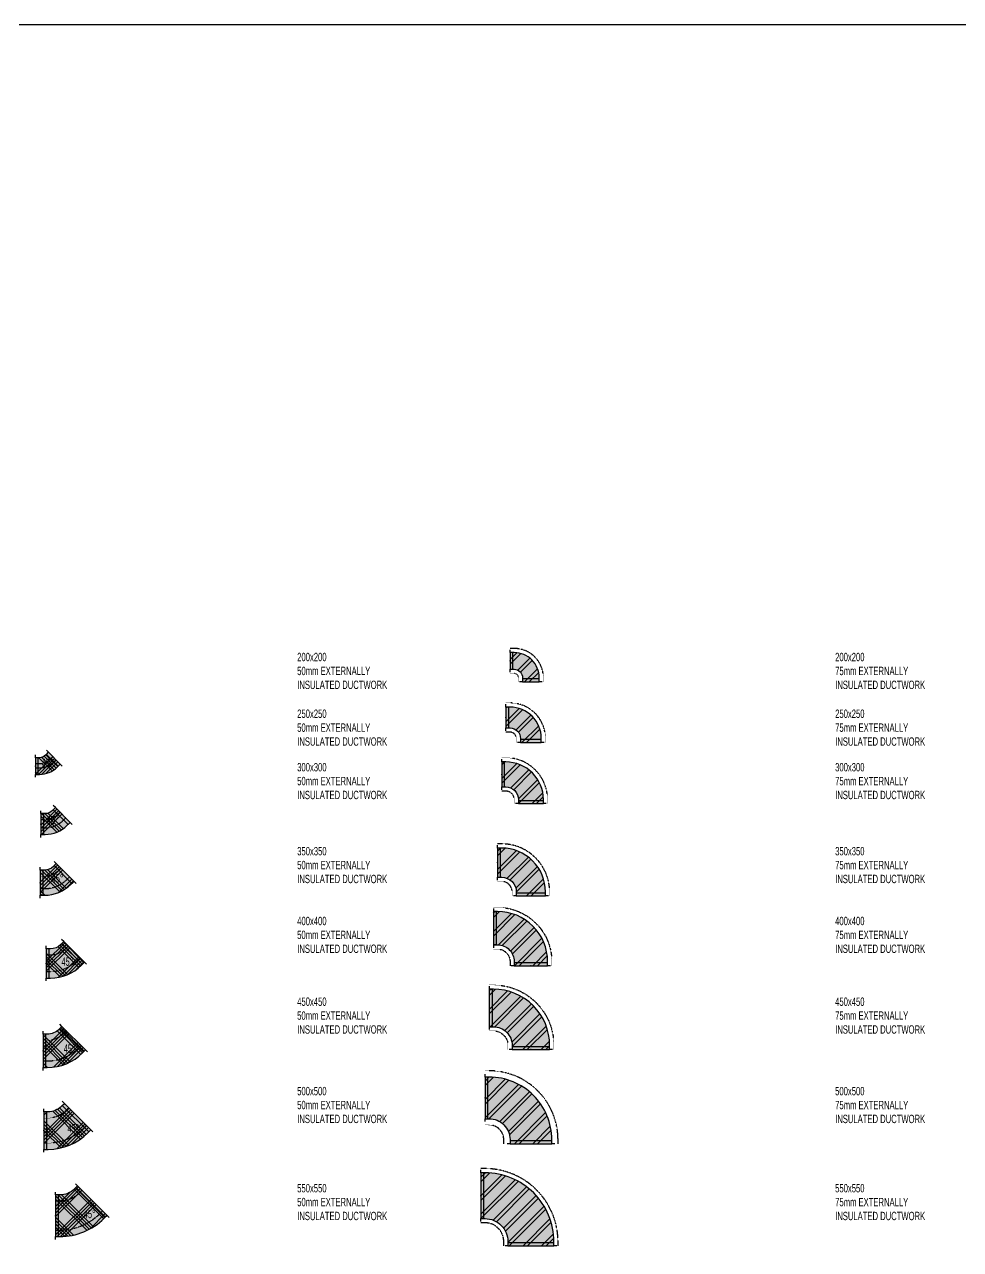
# Model space of a CAD drawing. Header units: millimetres. Extents: x 141 to 153906, y 19826 to 64501.
# Drawn here: x 122018 to 133236, y 49809 to 64501 of the extents above; entities that cross this region are included whole.
import ezdxf
from ezdxf.enums import TextEntityAlignment as Align

# ---------------------------------------------------------------- set-up
doc = ezdxf.new("R2010")
doc.units = ezdxf.units.MM
doc.linetypes.add('HID', pattern=[3.5, 2, -1.5])
doc.linetypes.add('Ins', pattern=[1, 0.5, -0.5])
for name, color, linetype in [('Hvacduct-Flange', 8, 'Continuous'), ('Hvacduct-sa', 160, 'Continuous'), ('Hvacduct-sa-Shading', 163, 'Continuous'), ('Hvacins', 118, 'Continuous'), ('HvacInsulation EX', 118, 'HID'), ('HvacInsulation IN', 118, 'Continuous'), ('Hvactext', 7, 'Continuous')]:
    doc.layers.add(name, color=color, linetype=linetype)
doc.styles.add('Arial Narrow_1', font='ARIALN.TTF', dxfattribs={"height": 250})
doc.styles.add('HVACS', font='ARIALN.TTF', dxfattribs={"width": 0.8})
pattern_1 = [(45, (23471, 61531.12), (-110.52623, 110.52623), []), (45, (23526.27, 61531.12), (-110.52623, 110.52623), [])]
pattern_2 = [(45, (76276.46, -89129.04), (-169.70563, 169.70563), []), (45, (76316.46, -89129.04), (-169.70563, 169.70563), []), (45, (76356.46, -89129.04), (-169.70563, 169.70563), []), (45, (76396.46, -89129.04), (-169.70563, 169.70563), []), (135, (76276.46, -89129.04), (-169.70563, -169.70563), []), (135, (76316.46, -89129.04), (-169.70563, -169.70563), []), (135, (76356.46, -89129.04), (-169.70563, -169.70563), []), (135, (76396.46, -89129.04), (-169.70563, -169.70563), [])]

msp = doc.modelspace()

# ---------------------------------------------------------------- hatches: boundary and pattern name
at = {"layer": 'Hvacduct-sa-Shading'}
for points in [[(127886.8, 56967.4), (127836.8, 56967.4), (127836.8, 56767.4), (127886.8, 56767.4, -0.4142136), (127986.8, 56667.4), (127986.8, 56617.4), (128186.8, 56617.4), (128186.8, 56667.4, 0.4142136)], [(127836.8, 56314.1), (127786.8, 56314.1), (127786.8, 56064.1), (127836.8, 56064.1, -0.4142136), (127961.8, 55939.1), (127961.8, 55889.1), (128211.8, 55889.1), (128211.8, 55939.1, 0.4142136)], [(122198.1, 55707.4), (122148.1, 55707.4), (122148.1, 55507.4), (122198.1, 55507.4, 0.1989124), (122410.2, 55595.3), (122445.5, 55630.7), (122304.1, 55772.1), (122268.8, 55736.7, -0.1989124)], [(127786.8, 55656.3), (127736.8, 55656.3), (127736.8, 55356.3), (127786.8, 55356.3, -0.4142136), (127936.8, 55206.3), (127936.8, 55156.3), (128236.8, 55156.3), (128236.8, 55206.3, 0.4142136)], [(122263.7, 55036.6), (122213.7, 55036.6), (122213.7, 54786.6), (122263.7, 54786.6, 0.1989124), (122528.9, 54896.4), (122564.3, 54931.8), (122387.5, 55108.6), (122352.1, 55073.2, -0.1989124)], [(127736.8, 54623.8), (127686.8, 54623.8), (127686.8, 54273.8), (127736.8, 54273.8, -0.4142136), (127911.8, 54098.8), (127911.8, 54048.8), (128261.8, 54048.8), (128261.8, 54098.8, 0.4142136)], [(122257.2, 54358.2), (122207.2, 54358.2), (122207.2, 54058.2), (122257.2, 54058.2, 0.1989124), (122575.4, 54190), (122610.7, 54225.3), (122398.6, 54437.4), (122363.2, 54402.1, -0.1989124)], [(127886.8, 53262.8), (127886.8, 53212.8), (128286.8, 53212.8), (128286.8, 53262.8, 0.4142136), (127686.8, 53862.8), (127636.8, 53862.8), (127636.8, 53462.8), (127686.8, 53462.8, -0.4142136)], [(122328.2, 53414.9), (122278.2, 53414.9), (122278.2, 53064.9), (122328.2, 53064.9, 0.1989124), (122699.5, 53218.7), (122734.8, 53254.1), (122487.3, 53501.5), (122452, 53466.2, -0.1989124)], [(127861.8, 52256.7), (127861.8, 52206.7), (128311.8, 52206.7), (128311.8, 52256.7, 0.4142136), (127636.8, 52931.7), (127586.8, 52931.7), (127586.8, 52481.7), (127636.8, 52481.7, -0.4142136)], [(122290, 52391.5), (122240, 52391.5), (122240, 51991.5), (122290, 51991.5, 0.1989124), (122714.3, 52167.3), (122749.6, 52202.6), (122466.8, 52485.5), (122431.4, 52450.1, -0.1989124)], [(127586.8, 51877.4), (127536.8, 51877.4), (127536.8, 51377.4), (127586.8, 51377.4, -0.4142136), (127836.8, 51127.4), (127836.8, 51077.4), (128336.8, 51077.4), (128336.8, 51127.4, 0.4142136)], [(122300.5, 51460.4), (122250.5, 51460.4), (122250.5, 51010.4), (122300.5, 51010.4, 0.1989124), (122777.8, 51208.1), (122813.2, 51243.5), (122495, 51561.7), (122459.6, 51526.3, -0.1989124)], [(127536.8, 50729.2), (127486.8, 50729.2), (127486.8, 50179.2), (127536.8, 50179.2, -0.4142136), (127811.8, 49904.2), (127811.8, 49854.2), (128361.8, 49854.2), (128361.8, 49904.2, 0.4142136)], [(122441.1, 50463.8), (122391.1, 50463.8), (122391.1, 49963.8), (122441.1, 49963.8, 0.1989124), (122971.5, 50183.5), (123006.8, 50218.9), (122653.3, 50572.4), (122617.9, 50537.1, -0.1989124)]]:
    msp.add_hatch(color=256, dxfattribs=at).paths.add_polyline_path(points)
at = {"layer": 'HvacInsulation EX'}
h = msp.add_hatch(dxfattribs=at)
h.set_pattern_fill('BRICK_EXISTING', color=256, scale=15.384615, style=0)
h.set_pattern_definition([(45, (44290, 64853.27), (-110.52623, 110.52623), []), (45, (44345.26, 64853.27), (-110.52623, 110.52623), [])])
h.paths.add_polyline_path([(127886.8, 56967.4), (127836.8, 56967.4), (127836.8, 56767.4), (127886.8, 56767.4, -0.4142136), (127986.8, 56667.4), (127986.8, 56617.4), (128186.8, 56617.4), (128186.8, 56667.4, 0.4142136)])
h = msp.add_hatch(dxfattribs=at)
h.set_pattern_fill('BRICK_EXISTING', color=256, scale=15.384615, style=0)
h.set_pattern_definition([(45, (44154.17, 64684.07), (-110.52623, 110.52623), []), (45, (44209.43, 64684.07), (-110.52623, 110.52623), [])])
h.paths.add_polyline_path([(127836.8, 56314.1), (127786.8, 56314.1), (127786.8, 56064.1), (127836.8, 56064.1, -0.4142136), (127961.8, 55939.1), (127961.8, 55889.1), (128211.8, 55889.1), (128211.8, 55939.1, 0.4142136)])
h = msp.add_hatch(dxfattribs=at)
h.set_pattern_fill('BRICK_EXISTING', color=256, scale=15.384615, style=0)
h.set_pattern_definition([(45, (44070.93, 64853.27), (-110.52623, 110.52623), []), (45, (44126.2, 64853.27), (-110.52623, 110.52623), [])])
h.paths.add_polyline_path([(127786.8, 55656.3), (127736.8, 55656.3), (127736.8, 55356.3), (127786.8, 55356.3, -0.4142136), (127936.8, 55206.3), (127936.8, 55156.3), (128236.8, 55156.3), (128236.8, 55206.3, 0.4142136)])
h = msp.add_hatch(dxfattribs=at)
h.set_pattern_fill('BRICK_EXISTING', color=256, scale=15.384615, style=0)
h.set_pattern_definition([(45, (43836.63, 64684.07), (-110.52623, 110.52623), []), (45, (43891.9, 64684.07), (-110.52623, 110.52623), [])])
h.paths.add_polyline_path([(127736.8, 54623.8), (127686.8, 54623.8), (127686.8, 54273.8), (127736.8, 54273.8, -0.4142136), (127911.8, 54098.8), (127911.8, 54048.8), (128261.8, 54048.8), (128261.8, 54098.8, 0.4142136)])
h = msp.add_hatch(dxfattribs=at)
h.set_pattern_fill('BRICK_EXISTING', color=256, scale=15.384615, style=0)
h.set_pattern_definition(pattern_1)
h.paths.add_polyline_path([(127886.8, 53262.8), (127886.8, 53212.8), (128286.8, 53212.8), (128286.8, 53262.8, 0.4142136), (127686.8, 53862.8), (127636.8, 53862.8), (127636.8, 53462.8), (127686.8, 53462.8, -0.4142136)])
h = msp.add_hatch(dxfattribs=at)
h.set_pattern_fill('BRICK_EXISTING', color=256, scale=15.384615, style=0)
h.set_pattern_definition(pattern_1)
h.paths.add_polyline_path([(127861.8, 52256.7), (127861.8, 52206.7), (128311.8, 52206.7), (128311.8, 52256.7, 0.4142136), (127636.8, 52931.7), (127586.8, 52931.7), (127586.8, 52481.7), (127636.8, 52481.7, -0.4142136)])
h = msp.add_hatch(dxfattribs=at)
h.set_pattern_fill('BRICK_EXISTING', color=256, scale=15.384615, style=0)
h.set_pattern_definition([(45, (43452.26, 61029.5), (-110.52623, 110.52623), []), (45, (43507.53, 61029.5), (-110.52623, 110.52623), [])])
h.paths.add_polyline_path([(127586.8, 51877.4), (127536.8, 51877.4), (127536.8, 51377.4), (127586.8, 51377.4, -0.4142136), (127836.8, 51127.4), (127836.8, 51077.4), (128336.8, 51077.4), (128336.8, 51127.4, 0.4142136)])
h = msp.add_hatch(dxfattribs=at)
h.set_pattern_fill('BRICK_EXISTING', color=256, scale=15.384615, style=0)
h.set_pattern_definition([(45, (43296.86, 64853.27), (-110.52623, 110.52623), []), (45, (43352.13, 64853.27), (-110.52623, 110.52623), [])])
h.paths.add_polyline_path([(127536.8, 50729.2), (127486.8, 50729.2), (127486.8, 50179.2), (127536.8, 50179.2, -0.4142136), (127811.8, 49904.2), (127811.8, 49854.2), (128361.8, 49854.2), (128361.8, 49904.2, 0.4142136)])
at = {"layer": 'HvacInsulation IN'}
h = msp.add_hatch(dxfattribs=at)
h.set_pattern_fill('INS100I', color=256, scale=40, style=0)
h.set_pattern_definition(pattern_2)
h.paths.add_polyline_path([(122198.1, 55707.4), (122148.1, 55707.4), (122148.1, 55507.4), (122198.1, 55507.4, 0.1989124), (122410.2, 55595.3), (122445.5, 55630.7), (122304.1, 55772.1), (122268.8, 55736.7, -0.1989124)])
h = msp.add_hatch(dxfattribs=at)
h.set_pattern_fill('INS100I', color=256, scale=40, style=0)
h.set_pattern_definition(pattern_2)
h.paths.add_polyline_path([(122263.7, 55036.6), (122213.7, 55036.6), (122213.7, 54786.6), (122263.7, 54786.6, 0.1989124), (122528.9, 54896.4), (122564.3, 54931.8), (122387.5, 55108.6), (122352.1, 55073.2, -0.1989124)])
h = msp.add_hatch(dxfattribs=at)
h.set_pattern_fill('INS100I', color=256, scale=40, style=0)
h.set_pattern_definition(pattern_2)
h.paths.add_polyline_path([(122257.2, 54358.2), (122207.2, 54358.2), (122207.2, 54058.2), (122257.2, 54058.2, 0.1989124), (122575.4, 54190), (122610.7, 54225.3), (122398.6, 54437.4), (122363.2, 54402.1, -0.1989124)])
h = msp.add_hatch(dxfattribs=at)
h.set_pattern_fill('INS100I', color=256, scale=40, style=0)
h.set_pattern_definition(pattern_2)
h.paths.add_polyline_path([(122328.2, 53414.9), (122278.2, 53414.9), (122278.2, 53064.9), (122328.2, 53064.9, 0.1989124), (122699.5, 53218.7), (122734.8, 53254.1), (122487.3, 53501.5), (122452, 53466.2, -0.1989124)])
h = msp.add_hatch(dxfattribs=at)
h.set_pattern_fill('INS100I', color=256, scale=40, style=0)
h.set_pattern_definition(pattern_2)
h.paths.add_polyline_path([(122290, 52391.5), (122240, 52391.5), (122240, 51991.5), (122290, 51991.5, 0.1989124), (122714.3, 52167.3), (122749.6, 52202.6), (122466.8, 52485.5), (122431.4, 52450.1, -0.1989124)])
h = msp.add_hatch(dxfattribs=at)
h.set_pattern_fill('INS100I', color=256, scale=40, style=0)
h.set_pattern_definition(pattern_2)
h.paths.add_polyline_path([(122300.5, 51460.4), (122250.5, 51460.4), (122250.5, 51010.4), (122300.5, 51010.4, 0.1989124), (122777.8, 51208.1), (122813.2, 51243.5), (122495, 51561.7), (122459.6, 51526.3, -0.1989124)])
h = msp.add_hatch(dxfattribs=at)
h.set_pattern_fill('INS100I', color=256, scale=40, style=0)
h.set_pattern_definition(pattern_2)
h.paths.add_polyline_path([(122441.1, 50463.8), (122391.1, 50463.8), (122391.1, 49963.8), (122441.1, 49963.8, 0.1989124), (122971.5, 50183.5), (123006.8, 50218.9), (122653.3, 50572.4), (122617.9, 50537.1, -0.1989124)])

# ---------------------------------------------------------------- linework, layer by layer
msp.add_lwpolyline([(92147.1, 64500.7), (153906.1, 64500.7), (153906.1, 19825.7), (92147.1, 19825.7)], close=True)
for p in [(122148.1, 55607.4), (122213.7, 54911.6), (122207.2, 54208.2), (122278.2, 53239.9), (122240, 52191.5), (122250.5, 51235.4), (122391.1, 50213.8)]:
    msp.add_point(p)
at = {"layer": 'Hvacduct-Flange', "elevation": 100.5, "flags": 128}
for points in [[(127836.8, 56732.4), (127836.8, 56767.4), (127871.8, 56767.4), (127871.8, 56967.4), (127836.8, 56967.4), (127836.8, 57002.4)], [(128221.8, 56617.4), (128186.8, 56617.4), (128186.8, 56652.4), (127986.8, 56652.4), (127986.8, 56617.4), (127951.8, 56617.4)], [(127786.8, 56029.1), (127786.8, 56064.1), (127821.8, 56064.1), (127821.8, 56314.1), (127786.8, 56314.1), (127786.8, 56349.1)], [(128246.8, 55889.1), (128211.8, 55889.1), (128211.8, 55924.1), (127961.8, 55924.1), (127961.8, 55889.1), (127926.8, 55889.1)], [(127736.8, 55321.3), (127736.8, 55356.3), (127771.8, 55356.3), (127771.8, 55656.3), (127736.8, 55656.3), (127736.8, 55691.3)], [(128271.8, 55156.3), (128236.8, 55156.3), (128236.8, 55191.3), (127936.8, 55191.3), (127936.8, 55156.3), (127901.8, 55156.3)], [(127686.8, 54238.8), (127686.8, 54273.8), (127721.8, 54273.8), (127721.8, 54623.8), (127686.8, 54623.8), (127686.8, 54658.8)], [(128296.8, 54048.8), (128261.8, 54048.8), (128261.8, 54083.8), (127911.8, 54083.8), (127911.8, 54048.8), (127876.8, 54048.8)], [(127636.8, 53897.8), (127636.8, 53862.8), (127671.8, 53862.8), (127671.8, 53462.8), (127636.8, 53462.8), (127636.8, 53427.8)], [(128321.8, 53212.8), (128286.8, 53212.8), (128286.8, 53247.8), (127886.8, 53247.8), (127886.8, 53212.8), (127851.8, 53212.8)], [(127586.8, 52966.7), (127586.8, 52931.7), (127621.8, 52931.7), (127621.8, 52481.7), (127586.8, 52481.7), (127586.8, 52446.7)], [(128346.8, 52206.7), (128311.8, 52206.7), (128311.8, 52241.7), (127861.8, 52241.7), (127861.8, 52206.7), (127826.8, 52206.7)], [(127536.8, 51342.4), (127536.8, 51377.4), (127571.8, 51377.4), (127571.8, 51877.4), (127536.8, 51877.4), (127536.8, 51912.4)], [(128371.8, 51077.4), (128336.8, 51077.4), (128336.8, 51112.4), (127836.8, 51112.4), (127836.8, 51077.4), (127801.8, 51077.4)], [(127486.8, 50144.2), (127486.8, 50179.2), (127521.8, 50179.2), (127521.8, 50729.2), (127486.8, 50729.2), (127486.8, 50764.2)], [(128396.8, 49854.2), (128361.8, 49854.2), (128361.8, 49889.2), (127811.8, 49889.2), (127811.8, 49854.2), (127776.8, 49854.2)]]:
    msp.add_lwpolyline(points, dxfattribs=at)
at = {"layer": 'Hvacduct-Flange'}
for p in [(127836.8, 56867.4, 100.5), (127786.8, 56189.1, 100.5), (127736.8, 55506.3, 100.5), (127686.8, 54448.8, 100.5), (128086.8, 53212.8, 100.5), (128086.8, 52206.7, 100.5), (127536.8, 51627.4, 100.5), (127486.8, 50454.2, 100.5)]:
    msp.add_point(p, dxfattribs=at)
at = {"layer": 'Hvacduct-sa', "elevation": 100.5, "flags": 128}
for points in [[(127886.8, 56967.4), (127836.8, 56967.4), (127836.8, 56767.4), (127886.8, 56767.4, -0.4142136), (127986.8, 56667.4), (127986.8, 56617.4), (128186.8, 56617.4), (128186.8, 56667.4, 0.4142136), (127886.8, 56967.4)], [(127836.8, 56314.1), (127786.8, 56314.1), (127786.8, 56064.1), (127836.8, 56064.1, -0.4142136), (127961.8, 55939.1), (127961.8, 55889.1), (128211.8, 55889.1), (128211.8, 55939.1, 0.4142136), (127836.8, 56314.1)], [(127786.8, 55656.3), (127736.8, 55656.3), (127736.8, 55356.3), (127786.8, 55356.3, -0.4142136), (127936.8, 55206.3), (127936.8, 55156.3), (128236.8, 55156.3), (128236.8, 55206.3, 0.4142136), (127786.8, 55656.3)], [(127736.8, 54623.8), (127686.8, 54623.8), (127686.8, 54273.8), (127736.8, 54273.8, -0.4142136), (127911.8, 54098.8), (127911.8, 54048.8), (128261.8, 54048.8), (128261.8, 54098.8, 0.4142136), (127736.8, 54623.8)], [(127886.8, 53262.8), (127886.8, 53212.8), (128286.8, 53212.8), (128286.8, 53262.8, 0.4142136), (127686.8, 53862.8), (127636.8, 53862.8), (127636.8, 53462.8), (127686.8, 53462.8, -0.4142136), (127886.8, 53262.8)], [(127861.8, 52256.7), (127861.8, 52206.7), (128311.8, 52206.7), (128311.8, 52256.7, 0.4142136), (127636.8, 52931.7), (127586.8, 52931.7), (127586.8, 52481.7), (127636.8, 52481.7, -0.4142136), (127861.8, 52256.7)], [(127586.8, 51877.4), (127536.8, 51877.4), (127536.8, 51377.4), (127586.8, 51377.4, -0.4142136), (127836.8, 51127.4), (127836.8, 51077.4), (128336.8, 51077.4), (128336.8, 51127.4, 0.4142136), (127586.8, 51877.4)], [(127536.8, 50729.2), (127486.8, 50729.2), (127486.8, 50179.2), (127536.8, 50179.2, -0.4142136), (127811.8, 49904.2), (127811.8, 49854.2), (128361.8, 49854.2), (128361.8, 49904.2, 0.4142136), (127536.8, 50729.2)]]:
    msp.add_lwpolyline(points, format="xyb", close=True, dxfattribs=at)
at = {"layer": 'Hvacduct-sa', "flags": 128}
for points in [[(122198.1, 55707.4), (122148.1, 55707.4), (122148.1, 55507.4), (122198.1, 55507.4, 0.1989124), (122410.2, 55595.3), (122445.5, 55630.7), (122304.1, 55772.1), (122268.8, 55736.7, -0.1989124), (122198.1, 55707.4)], [(122263.7, 55036.6), (122213.7, 55036.6), (122213.7, 54786.6), (122263.7, 54786.6, 0.1989124), (122528.9, 54896.4), (122564.3, 54931.8), (122387.5, 55108.6), (122352.1, 55073.2, -0.1989124), (122263.7, 55036.6)], [(122257.2, 54358.2), (122207.2, 54358.2), (122207.2, 54058.2), (122257.2, 54058.2, 0.1989124), (122575.4, 54190), (122610.7, 54225.3), (122398.6, 54437.4), (122363.2, 54402.1, -0.1989124), (122257.2, 54358.2)], [(122328.2, 53414.9), (122278.2, 53414.9), (122278.2, 53064.9), (122328.2, 53064.9, 0.1989124), (122699.5, 53218.7), (122734.8, 53254.1), (122487.3, 53501.5), (122452, 53466.2, -0.1989124), (122328.2, 53414.9)], [(122290, 52391.5), (122240, 52391.5), (122240, 51991.5), (122290, 51991.5, 0.1989124), (122714.3, 52167.3), (122749.6, 52202.6), (122466.8, 52485.5), (122431.4, 52450.1, -0.1989124), (122290, 52391.5)], [(122300.5, 51460.4), (122250.5, 51460.4), (122250.5, 51010.4), (122300.5, 51010.4, 0.1989124), (122777.8, 51208.1), (122813.2, 51243.5), (122495, 51561.7), (122459.6, 51526.3, -0.1989124), (122300.5, 51460.4)], [(122441.1, 50463.8), (122391.1, 50463.8), (122391.1, 49963.8), (122441.1, 49963.8, 0.1989124), (122971.5, 50183.5), (123006.8, 50218.9), (122653.3, 50572.4), (122617.9, 50537.1, -0.1989124), (122441.1, 50463.8)]]:
    msp.add_lwpolyline(points, format="xyb", close=True, dxfattribs=at)
for points in [[(122148.1, 55472.4), (122148.1, 55507.4), (122183.1, 55507.4), (122183.1, 55707.4), (122148.1, 55707.4), (122148.1, 55742.4)], [(122470.3, 55605.9), (122445.5, 55630.7), (122420.8, 55605.9), (122279.4, 55747.3), (122304.1, 55772.1), (122279.4, 55796.8)], [(122589, 54907), (122564.3, 54931.8), (122539.5, 54907), (122362.7, 55083.8), (122387.5, 55108.6), (122362.7, 55133.3)], [(122213.7, 54751.6), (122213.7, 54786.6), (122248.7, 54786.6), (122248.7, 55036.6), (122213.7, 55036.6), (122213.7, 55071.6)], [(122207.2, 54023.2), (122207.2, 54058.2), (122242.2, 54058.2), (122242.2, 54358.2), (122207.2, 54358.2), (122207.2, 54393.2)], [(122635.5, 54200.6), (122610.7, 54225.3), (122586, 54200.6), (122373.8, 54412.7), (122398.6, 54437.4), (122373.8, 54462.2)], [(122759.6, 53229.3), (122734.8, 53254.1), (122710.1, 53229.3), (122462.6, 53476.8), (122487.3, 53501.5), (122462.6, 53526.3)], [(122278.2, 53029.9), (122278.2, 53064.9), (122313.2, 53064.9), (122313.2, 53414.9), (122278.2, 53414.9), (122278.2, 53449.9)], [(122774.4, 52177.9), (122749.6, 52202.6), (122724.9, 52177.9), (122442, 52460.7), (122466.8, 52485.5), (122442, 52510.2)], [(122240, 51956.5), (122240, 51991.5), (122275, 51991.5), (122275, 52391.5), (122240, 52391.5), (122240, 52426.5)], [(122837.9, 51218.7), (122813.2, 51243.5), (122788.4, 51218.7), (122470.2, 51536.9), (122495, 51561.7), (122470.2, 51586.4)], [(122250.5, 50975.4), (122250.5, 51010.4), (122285.5, 51010.4), (122285.5, 51460.4), (122250.5, 51460.4), (122250.5, 51495.4)], [(123031.6, 50194.1), (123006.8, 50218.9), (122982.1, 50194.1), (122628.5, 50547.7), (122653.3, 50572.4), (122628.5, 50597.2)], [(122391.1, 49928.8), (122391.1, 49963.8), (122426.1, 49963.8), (122426.1, 50463.8), (122391.1, 50463.8), (122391.1, 50498.8)]]:
    msp.add_lwpolyline(points, dxfattribs=at)
at = {"layer": 'Hvacins', "linetype": 'Ins', "elevation": 100.5, "flags": 128}
for points in [[(128236.8, 56617.4), (128236.8, 56667.4, 0.4142136), (127886.8, 57017.4), (127836.8, 57017.4)], [(127936.8, 56617.4), (127936.8, 56667.4, 0.4142136), (127886.8, 56717.4), (127836.8, 56717.4)], [(128261.8, 55889.1), (128261.8, 55939.1, 0.4142136), (127836.8, 56364.1), (127786.8, 56364.1)], [(127911.8, 55889.1), (127911.8, 55939.1, 0.4142136), (127836.8, 56014.1), (127786.8, 56014.1)], [(128286.8, 55156.3), (128286.8, 55206.3, 0.4142136), (127786.8, 55706.3), (127736.8, 55706.3)], [(127886.8, 55156.3), (127886.8, 55206.3, 0.4142136), (127786.8, 55306.3), (127736.8, 55306.3)], [(128311.8, 54048.8), (128311.8, 54098.8, 0.4142136), (127736.8, 54673.8), (127686.8, 54673.8)], [(127861.8, 54048.8), (127861.8, 54098.8, 0.4142136), (127736.8, 54223.8), (127686.8, 54223.8)], [(127636.8, 53912.8), (127686.8, 53912.8, -0.4142136), (128336.8, 53262.8), (128336.8, 53212.8)], [(127636.8, 53412.8), (127686.8, 53412.8, -0.4142136), (127836.8, 53262.8), (127836.8, 53212.8)], [(127586.8, 52981.7), (127636.8, 52981.7, -0.4142136), (128361.8, 52256.7), (128361.8, 52206.7)], [(127586.8, 52431.7), (127636.8, 52431.7, -0.4142136), (127811.8, 52256.7), (127811.8, 52206.7)], [(128411.8, 51077.4), (128411.8, 51127.4, 0.4142136), (127586.8, 51952.4), (127536.8, 51952.4)], [(127761.8, 51077.4), (127761.8, 51127.4, 0.4142136), (127586.8, 51302.4), (127536.8, 51302.4)], [(128411.8, 49854.2), (128411.8, 49904.2, 0.4142136), (127536.8, 50779.2), (127486.8, 50779.2)], [(127761.8, 49854.2), (127761.8, 49904.2, 0.4142136), (127536.8, 50129.2), (127486.8, 50129.2)]]:
    msp.add_lwpolyline(points, format="xyb", dxfattribs=at)
at = {"layer": 'Hvacins', "linetype": 'Ins', "flags": 128}
for points in [[(122357.2, 55719), (122321.8, 55683.7, -0.1989124), (122198.1, 55632.4), (122148.1, 55632.4)], [(122392.5, 55683.7), (122357.2, 55648.3, -0.1989124), (122198.1, 55582.4), (122148.1, 55582.4)], [(122440.5, 55055.5), (122405.2, 55020.2, -0.1989124), (122263.7, 54961.6), (122213.7, 54961.6)], [(122511.2, 54984.8), (122475.9, 54949.5, -0.1989124), (122263.7, 54861.6), (122213.7, 54861.6)], [(122451.6, 54384.4), (122416.3, 54349.1, -0.1989124), (122257.2, 54283.2), (122207.2, 54283.2)], [(122557.7, 54278.3), (122522.3, 54243, -0.1989124), (122257.2, 54133.2), (122207.2, 54133.2)], [(122540.4, 53448.5), (122505, 53413.2, -0.1989124), (122328.2, 53339.9), (122278.2, 53339.9)], [(122681.8, 53307.1), (122646.4, 53271.7, -0.1989124), (122328.2, 53139.9), (122278.2, 53139.9)], [(122519.8, 52432.4), (122484.5, 52397.1, -0.1989124), (122290, 52316.5), (122240, 52316.5)], [(122696.6, 52255.7), (122661.2, 52220.3, -0.1989124), (122290, 52066.5), (122240, 52066.5)], [(122548, 51508.6), (122512.6, 51473.3, -0.1989124), (122300.5, 51385.4), (122250.5, 51385.4)], [(122760.1, 51296.5), (122724.8, 51261.1, -0.1989124), (122300.5, 51085.4), (122250.5, 51085.4)], [(122706.3, 50519.4), (122670.9, 50484, -0.1989124), (122441.1, 50388.8), (122391.1, 50388.8)], [(122953.8, 50271.9), (122918.4, 50236.5, -0.1989124), (122441.1, 50038.8), (122391.1, 50038.8)]]:
    msp.add_lwpolyline(points, format="xyb", dxfattribs=at)

# ---------------------------------------------------------------- texts
at = {"layer": 'Hvactext', "style": 'HVACS', "width": 0.7}
for p in [(122294.9, 55643.9), (122354.9, 54958.7), (122414.2, 54261), (122531.6, 53261.9), (122557.9, 52218), (122602.9, 51263.4), (122799.3, 50235)]:
    msp.add_text('45%%d', height=100, dxfattribs=at).set_placement(p, align=Align.MIDDLE)
at = {"layer": 'Hvactext', "char_height": 100, "width": 4256.046, "attachment_point": 1, "style": 'Arial Narrow_1'}
for s, insert in [('\\W0.8;200x200 \\P50mm EXTERNALLY \\PINSULATED DUCTWORK\\P', (125286.1, 56964.9, 100.5)), ('\\W0.8;200x200 \\P75mm EXTERNALLY \\PINSULATED DUCTWORK\\P', (131733.4, 56964.7, 100.5)), ('\\W0.8;250x250\\P50mm EXTERNALLY \\PINSULATED DUCTWORK\\P', (125286.1, 56284.7, 100.5)), ('\\W0.8;250x250\\P75mm EXTERNALLY \\PINSULATED DUCTWORK\\P', (131733.4, 56284.5, 100.5)), ('\\W0.8;300x300 \\P50mm EXTERNALLY \\PINSULATED DUCTWORK\\P', (125286.1, 55643.8, 100.5)), ('\\W0.8;300x300 \\P75mm EXTERNALLY \\PINSULATED DUCTWORK\\P', (131733.4, 55643.6, 100.5)), ('\\W0.8;350x350\\P50mm EXTERNALLY \\PINSULATED DUCTWORK\\P', (125286.1, 54636.6, 100.5)), ('\\W0.8;350x350\\P75mm EXTERNALLY \\PINSULATED DUCTWORK\\P', (131733.4, 54636.4, 100.5)), ('\\W0.8;400x400 \\P50mm EXTERNALLY \\PINSULATED DUCTWORK\\P', (125286.1, 53799.4, 100.5)), ('\\W0.8;400x400 \\P75mm EXTERNALLY \\PINSULATED DUCTWORK\\P', (131733.4, 53799.3, 100.5)), ('\\W0.8;450x450\\P50mm EXTERNALLY \\PINSULATED DUCTWORK\\P', (125286.1, 52831.5, 100.5)), ('\\W0.8;450x450\\P75mm EXTERNALLY \\PINSULATED DUCTWORK\\P', (131733.4, 52831.3, 100.5)), ('\\W0.8;500x500\\P50mm EXTERNALLY \\PINSULATED DUCTWORK\\P', (125286.1, 51758.9, 100.5)), ('\\W0.8;500x500\\P75mm EXTERNALLY \\PINSULATED DUCTWORK\\P', (131733.4, 51758.7, 100.5)), ('\\W0.8;550x550\\P50mm EXTERNALLY \\PINSULATED DUCTWORK\\P', (125286.1, 50594.8, 100.5)), ('\\W0.8;550x550\\P75mm EXTERNALLY \\PINSULATED DUCTWORK\\P', (131733.4, 50594.6, 100.5))]:
    msp.add_mtext(s, dxfattribs=dict(at, insert=insert))

doc.saveas('drawing.dxf')
